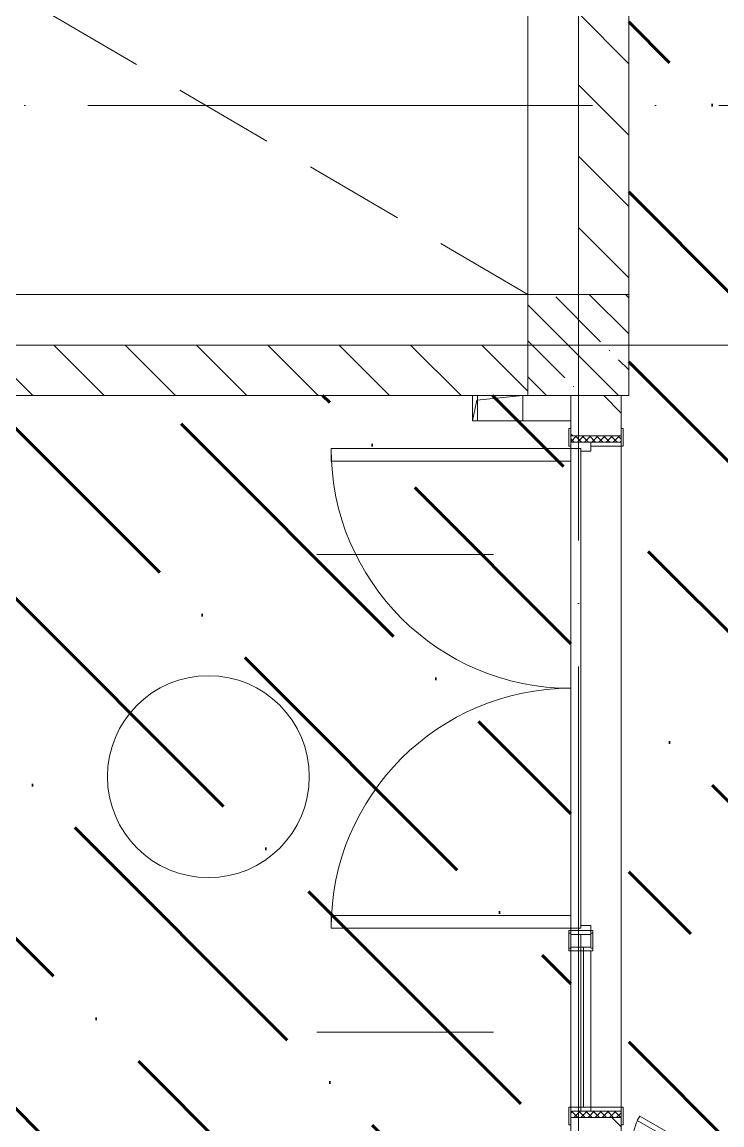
# Model space of a CAD drawing. Header units: millimetres. Extents: x -68946 to 288321, y -402657 to 324925.
# Drawn here: x 134748 to 137522, y -221671 to -217301 of the extents above; entities that cross this region are included whole.
import ezdxf

# ---------------------------------------------------------------- set-up
doc = ezdxf.new("R2010")
doc.units = ezdxf.units.MM
doc.linetypes.add('ADSK_Линия сетки', pattern=[2500, 2000, -250, 0, -250])
doc.linetypes.add('Штриховая', pattern=[600, 400, -200])
for name, color, linetype, lineweight in [('3.4) ПТ-2.15    4 вып', 200, 'Continuous', 60), ('A-DETL-____-OTLN', 250, 'Continuous', 5), ('A-DETL-GENF-OTLN', 250, 'Continuous', 5), ('A-DOOR-____-IDEN', 31, 'Continuous', 9), ('A-DOOR-____-MCUT', 250, 'Continuous', 5), ('A-DOOR-____-OTLN', 250, 'Continuous', 5), ('A-DOOR-FRAM-MCUT', 31, 'Continuous', 5), ('A-DOOR-FRAM-OTLN', 31, 'Continuous', 5), ('A-DOOR-GLAZ-MCUT', 31, 'Continuous', 5), ('A-FLOR-____-OTLN', 192, 'Continuous', 9), ('A-GLAZ-____-OTLN', 250, 'Continuous', 5), ('A-WALL-____-MCUT', 250, 'Continuous', 13), ('A-WALL-____-PATT', 250, 'Continuous', 13), ('I-WALL-____-OTLN', 250, 'Continuous', 9), ('S-COLS-____-IDEN', 171, 'Continuous', 9), ('S-COLS-____-MCUT', 250, 'Continuous', 25), ('S-COLS-____-OTLN', 250, 'Continuous', 9), ('S-GRID-____-OTLN', 250, 'Continuous', 9)]:
    doc.layers.add(name, color=color, linetype=linetype, lineweight=lineweight)
pattern_1 = [(135, (28052.9, -258555.93), (-141.42136, -141.42136), [])]

# ---------------------------------------------------------------- blocks, each defined once
blk = doc.blocks.new('_Wn_-As_OpeningMEP_floor__Rectangular - _Wn_-As_OpeningMEP_floor__Rectangular-35316824-АР1_Маркировочный план 3 этажа секция 2_3')
at = {"layer": 'A-DETL-GENF-OTLN', "lineweight": 5}
for p, q in [((-82.3, 82.3), (100, 100)), ((-100, 0), (-82.3, 82.3))]:
    blk.add_line(p, q, dxfattribs=at)
blk = doc.blocks.new('Дверь_СКБ_2Ст_Фрамуга2 - Н_ВВ-18_2700x2600h_Учебные помещения_Фрамуга справа 60 мин_-42055389-АР1_Маркировочный план 3 этажа секция 2_3')
at = {"layer": 'A-DOOR-____-OTLN'}
h = blk.add_hatch(dxfattribs=at)
h.set_pattern_fill('FP_140', color=256, style=0, pattern_type=2)
h.set_pattern_definition([(135, (951.411, 164.685), (-14.1421, -14.1421), []), (225, (951.411, 164.685), (14.1421, -14.1421), [])])
h.paths.add_polyline_path([(1337.5, -95.3), (1337.5, -100), (1362.5, -100), (1362.5, 100), (1337.5, 100), (1337.5, -21.7)])
at = {"layer": 'A-DOOR-FRAM-OTLN'}
h = blk.add_hatch(dxfattribs=at)
h.set_pattern_fill('FP_141', color=256, style=0, pattern_type=2)
h.set_pattern_definition([(45, (-1171.384, 164.685), (-14.1421, 14.1421), []), (135, (-1171.384, 164.685), (-14.1421, -14.1421), [])])
h.paths.add_polyline_path([(-1337.5, 100), (-1337.5, -100), (-1312.5, -100), (-1312.5, 100)])
at = {"layer": 'A-DOOR-____-MCUT'}
for p, q in [((-587.5, 1050), (-587.5, 100)), ((-537.5, 1050), (-587.5, 1050)), ((-537.5, 100), (-537.5, 1050)), ((1312.5, 1050), (1262.5, 1050)), ((1262.5, 1050), (1262.5, 100)), ((1312.5, 100), (1312.5, 1050)), ((-587.5, 100), (-537.5, 100)), ((1262.5, 100), (1312.5, 100))]:
    blk.add_line(p, q, dxfattribs=at)
at = {"layer": 'A-DOOR-____-OTLN'}
for centre, start, end in [((-587.5, 100), 0, 90), ((1312.5, 100), 90, 180)]:
    blk.add_arc(centre, 950, start, end, dxfattribs=at)
at = {"layer": 'A-DOOR-FRAM-MCUT'}
for p, q in [((-1297.5, 108), (-1367.5, 108)), ((-1367.5, 108), (-1367.5, 100)), ((-1367.5, 100), (-1297.5, 100)), ((-1312.5, 100), (-1337.5, 100)), ((-1337.5, 100), (-1337.5, -100)), ((-1312.5, 100), (-1312.5, 20)), ((-677.5, 100), (-1312.5, 100)), ((-1312.5, -100), (-1312.5, 100)), ((-1297.5, 100), (-1297.5, 108)), ((-1297.5, 100), (-1297.5, 20)), ((-677.5, 100), (-677.5, 108)), ((-677.5, 108), (-607.5, 108)), ((-677.5, 100), (-677.5, 20)), ((-667.5, 108), (-597.5, 108)), ((-667.5, 100), (-667.5, 108)), ((-662.5, 100), (-612.5, 100)), ((-662.5, 100), (-662.5, 20)), ((-612.5, 20), (-612.5, 100)), ((-587.5, 100), (-612.5, 100)), ((-612.5, 100), (-612.5, 20)), ((-607.5, 108), (-607.5, 100)), ((-597.5, 108), (-597.5, 100)), ((-597.5, 100), (-597.5, 20)), ((-587.5, 60), (-587.5, 100)), ((1312.5, 100), (1312.5, 60)), ((1337.5, 100), (1312.5, 100)), ((1392.5, 108), (1322.5, 108)), ((1322.5, 108), (1322.5, 100)), ((1322.5, 100), (1392.5, 100)), ((1337.5, 20), (1337.5, 100)), ((1362.5, 100), (1337.5, 100)), ((1337.5, 100), (1337.5, -100)), ((1362.5, -100), (1362.5, 100)), ((1392.5, 100), (1392.5, 108)), ((-577.5, 60), (-587.5, 60)), ((-577.5, 20), (-577.5, 60)), ((1312.5, 60), (1302.5, 60)), ((1302.5, 60), (1302.5, 20)), ((-1312.5, 20), (-677.5, 20)), ((-1297.5, 20), (-1312.5, 20)), ((-1312.5, 20), (-1312.5, -100)), ((-1297.5, -100), (-1297.5, 20)), ((-677.5, 12), (-677.5, 20)), ((-607.5, 12), (-677.5, 12)), ((-667.5, 20), (-667.5, 12)), ((-667.5, 12), (-597.5, 12)), ((-662.5, 20), (-612.5, 20)), ((-612.5, 20), (-577.5, 20)), ((-607.5, 20), (-607.5, 12)), ((-597.5, 12), (-597.5, 20)), ((1302.5, 20), (1337.5, 20)), ((1337.5, 20), (1322.5, 20)), ((1322.5, 20), (1322.5, -100)), ((1337.5, -100), (1337.5, 20)), ((-1297.5, -100), (-1367.5, -100)), ((-1367.5, -100), (-1367.5, -108)), ((-1367.5, -108), (-1297.5, -108)), ((-1337.5, -100), (-1312.5, -100)), ((-1312.5, -100), (-1297.5, -100)), ((-1297.5, -108), (-1297.5, -100)), ((1322.5, -100), (1337.5, -100)), ((1392.5, -100), (1322.5, -100)), ((1322.5, -100), (1322.5, -108)), ((1322.5, -108), (1392.5, -108)), ((1337.5, -100), (1362.5, -100)), ((1392.5, -108), (1392.5, -100))]:
    blk.add_line(p, q, dxfattribs=at)
at = {"layer": 'A-DOOR-GLAZ-MCUT'}
for p, q in [((-1297.5, 70), (-662.5, 70)), ((-1297.5, 50), (-662.5, 50))]:
    blk.add_line(p, q, dxfattribs=at)
blk = doc.blocks.new('АР_Люк - ЛРС_ВК_300х400_внутренний_RAL 9003-42752860-АР1_Маркировочный план 3 этажа секция 2_3')
at = {"layer": 'A-DOOR-____-OTLN'}
h = blk.add_hatch(dxfattribs=at)
h.set_pattern_fill('FP_144', color=256, style=0, pattern_type=2)
h.set_pattern_definition([(45, (125, 0), (-22.6274, 22.6274), [])])
h.paths.add_polyline_path([(245, -60), (275, -60), (275, 60), (265, 60), (265, 40), (230, 40), (230, 60), (220, 42.7), (190, 60), (20, 60), (20, 57), (-15, 57), (-15, 60), (-25, 60), (-25, -60), (230, -60)])
h.paths.add_polyline_path([(-15, 40), (-15, 55.5), (20, 40)])
at = {"layer": 'A-DETL-GENF-OTLN', "lineweight": 5}
for p, q in [((275, 60), (-25, 60)), ((-25, 60), (-25, -60)), ((275, -60), (275, 60)), ((-25, -60), (275, -60))]:
    blk.add_line(p, q, dxfattribs=at)
at = {"layer": 'A-DOOR-____-MCUT', "lineweight": 5}
for p, q in [((48.1, 165), (38.1, 147.7)), ((38.1, 147.7), (220, 42.7)), ((230, 60), (48.1, 165)), ((20, 60), (-15, 60)), ((-15, 60), (-15, 40)), ((20, 40), (20, 60)), ((220, 42.7), (230, 60)), ((265, 60), (230, 60)), ((230, 60), (230, 40)), ((265, 40), (265, 60)), ((-15, 40), (20, 40)), ((230, 40), (265, 40))]:
    blk.add_line(p, q, dxfattribs=at)
blk.add_arc((230, 60), 210, 150, 180, dxfattribs=at)
at = {"layer": 'A-DOOR-____-OTLN'}
blk.add_line((230, 60), (48.1, 165), dxfattribs=at)
blk = doc.blocks.new('ADSK_Марка_Дверь - Типоразмер_ADSK_Марка-30565456-АР1_Маркировочный план 3 этажа секция 2_3')
at = {"layer": 'A-DOOR-____-IDEN'}
blk.add_circle((0, 0), 4, dxfattribs=at)
blk = doc.blocks.new('ADSK_Марка_НесущаяКолонна - Экземлпляр_ADSK_Марка-38501749-АР2_План фахверков внутренних ограждающих конструкций на отм_ _8_400_ Секция 2_ 3')
at = {"layer": 'S-COLS-____-IDEN'}
blk.add_line((-3.5, 0), (3.5, 0), dxfattribs=at)

msp = doc.modelspace()

# ---------------------------------------------------------------- hatches: boundary and pattern name
at = {"layer": '3.4) ПТ-2.15    4 вып'}
h = msp.add_hatch(dxfattribs=at)
h.set_pattern_fill('ANSI36', color=256, scale=150, angle=90)
h.paths.add_polyline_path([(146752.9057, -213230.9286), (164552.8838, -213230.9286), (164552.8838, -209505.928), (160552.9067, -209505.928), (160552.9067, -206105.926), (157422.885, -206105.926), (157422.885, -209505.928), (137152.9516, -209505.928), (137152.9516, -213230.9286), (137152.9057, -222580.9286), (146752.9057, -222580.9286)])
h = msp.add_hatch(dxfattribs=at)
h.set_pattern_fill('ANSI36', color=256, scale=150, angle=90)
h.paths.add_polyline_path([(136922.9066, -218780.9286), (97552.9057, -218780.9286), (97552.9057, -222580.9286), (118362.9063, -222580.9286), (118362.9063, -222130.9056), (121722.9057, -222130.9056), (121722.9057, -222580.9286), (124552.9057, -222580.9286), (124552.9057, -222130.9883), (129331.7151, -222130.9883), (129331.7151, -222580.9286), (136922.9066, -222580.9286)])
at = {"layer": 'A-WALL-____-PATT', "lineweight": 15}
h = msp.add_hatch(dxfattribs=at)
h.set_pattern_fill('FP_1', color=256, style=0, pattern_type=2)
h.set_pattern_definition(pattern_1)
h.paths.add_polyline_path([(137152.9057, -218380.9286), (137152.9516, -218380.9056), (137152.9057, -213230.9286), (136952.9516, -213230.9286), (136952.9516, -218380.9286)])
h.paths.add_polyline_path([(137152.9516, -212830.9286), (137152.9057, -207080.9286), (136952.9516, -207080.9286), (136952.9516, -212830.9286), (137152.9057, -212830.9286)])
h.paths.add_polyline_path([(137152.9057, -206680.9286), (137152.9516, -206680.9286), (137152.9057, -200230.928), (136952.9516, -200232.0524), (136952.9516, -206680.9286)])
h = msp.add_hatch(dxfattribs=at)
h.set_pattern_fill('FP_1', color=256, style=0, pattern_type=2)
h.set_pattern_definition(pattern_1)
h.paths.add_polyline_path([(136682.5216, -218780.9056), (136752.9057, -218780.9056), (136752.9057, -218580.9056), (133302.9057, -218580.9056), (133302.9057, -218780.9056), (136533.1229, -218780.9056)])
h.paths.add_polyline_path([(127507.9057, -218780.9056), (127507.9057, -218580.9056), (127502.9057, -218580.9056), (127502.9057, -218780.9056)])
h.paths.add_polyline_path([(106609.355, -218780.9056), (109602.9057, -218780.9056), (109602.9057, -218580.9056), (106052.9057, -218580.9056), (106052.9057, -218780.9056), (106442.8826, -218780.9056)])
h = msp.add_hatch(dxfattribs=at)
h.set_pattern_fill('FP_1', color=256, style=0, pattern_type=2)
h.set_pattern_definition(pattern_1)
h.paths.add_polyline_path([(137122.9066, -222580.9286), (137122.9066, -221640.9286), (136922.9066, -221640.9286), (136922.9066, -222580.9286), (137072.9516, -222580.9286)])
h.paths.add_polyline_path([(137122.9066, -218940.9286), (137122.9066, -218780.9286), (136922.9066, -218780.9286), (136922.9066, -218940.9286), (137032.1654, -218940.9286)])
at = {"layer": 'S-COLS-____-OTLN', "lineweight": 5}
h = msp.add_hatch(dxfattribs=at)
h.set_pattern_fill('FP_19', color=256, style=0, pattern_type=2)
h.set_pattern_definition([(135, (28052.9, -258555.93), (-142.5612, -142.5612), []), (135, (28195.47, -258555.93), (-142.5612, -142.5612), [252.016, -50.403, 3.353, -47.05])])
h.paths.add_polyline_path([(136752.9057, -218780.9286), (137152.9057, -218780.9286), (137152.9057, -218380.9286), (136752.9057, -218381.8206), (136752.9057, -218744.684)])

# ---------------------------------------------------------------- linework, layer by layer
at = {"layer": 'A-DETL-____-OTLN', "linetype": 'Штриховая'}
msp.add_line((136752.9516, -218380.9056), (105852.8838, -200230.928), dxfattribs=at)
at = {"layer": 'A-FLOR-____-OTLN', "lineweight": 5}
for p, q in [((136752.9516, -213230.9286), (136752.9516, -218380.9056)), ((136752.9057, -218380.9056), (133302.9057, -218380.9056)), ((136532.9057, -218880.9056), (136532.9057, -218780.9056)), ((136532.9057, -218780.9978), (136732.9057, -218780.9978)), ((136732.9057, -218780.9978), (136732.9057, -218880.9056)), ((136922.9066, -218880.9056), (136532.9057, -218880.9056)), ((136962.9518, -220880.9286), (136962.9518, -219000.9286)), ((136922.9066, -219040.9286), (136922.9066, -220840.9286)), ((136922.9066, -220915.9286), (136922.9066, -221600.9286)), ((136962.9518, -221615.9286), (136962.9518, -220915.9286))]:
    msp.add_line(p, q, dxfattribs=at)
at = {"layer": 'A-WALL-____-MCUT', "color": 7, "lineweight": 15}
for p, q in [((136952.9516, -213230.9286), (136952.9516, -218380.9286)), ((137152.9516, -218380.9286), (137152.9516, -213230.9286)), ((136952.9516, -218380.9286), (137152.9516, -218380.9286)), ((136752.9057, -218580.9056), (133302.9057, -218580.9056)), ((133302.9057, -218780.9056), (136752.9057, -218780.9056)), ((137122.9066, -218780.9286), (136922.9066, -218780.9286)), ((136922.9066, -218780.9286), (136922.9066, -218910.9286)), ((137122.9066, -218910.9286), (137122.9066, -218780.9286)), ((136922.9066, -221670.9286), (136922.9066, -222580.9286)), ((137122.9066, -221740.9286), (137122.9066, -221670.9286))]:
    msp.add_line(p, q, dxfattribs=at)
at = {"layer": 'A-WALL-____-MCUT', "lineweight": 15}
msp.add_line((136752.9057, -218780.9056), (136752.9057, -218580.9056), dxfattribs=at)
at = {"layer": 'I-WALL-____-OTLN', "lineweight": 15}
for p, q in [((136552.9057, -218780.9978), (136552.9057, -218880.9056)), ((137122.9066, -218980.9286), (137122.9066, -221600.9286))]:
    msp.add_line(p, q, dxfattribs=at)
at = {"layer": 'S-COLS-____-MCUT', "lineweight": 5}
for p, q in [((137152.9057, -218380.9286), (136752.9057, -218380.9286)), ((136752.9057, -218380.9286), (136752.9057, -218580.9056)), ((137152.9057, -218780.9286), (137152.9057, -218380.9286)), ((136752.9057, -218780.9286), (137152.9057, -218780.9286))]:
    msp.add_line(p, q, dxfattribs=at)
at = {"layer": 'S-COLS-____-OTLN', "lineweight": 5}
msp.add_line((136752.9057, -218580.9056), (136752.9057, -218780.9286), dxfattribs=at)
at = {"layer": 'S-GRID-____-OTLN', "linetype": 'ADSK_Линия сетки'}
for p, q in [((136952.9057, -197353.9241), (136952.9057, -262294.7685)), ((184510.8783, -217630.9286), (127372.9057, -217630.9286)), ((93236.8325, -218580.9286), (184510.8783, -218580.9286))]:
    msp.add_line(p, q, dxfattribs=at)

# ---------------------------------------------------------------- block references
at = {"layer": 'A-DOOR-____-IDEN', "xscale": 99.99999999999993, "yscale": 99.99999999999993, "zscale": 99.99999999999993}
msp.add_blockref('ADSK_Марка_Дверь - Типоразмер_ADSK_Марка-30565456-АР1_Маркировочный план 3 этажа секция 2_3', (135486.4767, -220290.9286), dxfattribs=at)
at = {"layer": 'A-DOOR-____-OTLN', "rotation": 90}
msp.add_blockref('Дверь_СКБ_2Ст_Фрамуга2 - Н_ВВ-18_2700x2600h_Учебные помещения_Фрамуга справа 60 мин_-42055389-АР1_Маркировочный план 3 этажа секция 2_3', (137022.9066, -220303.4286), dxfattribs=at)
at = {"layer": 'A-DOOR-____-OTLN'}
msp.add_blockref('АР_Люк - ЛРС_ВК_300х400_внутренний_RAL 9003-42752860-АР1_Маркировочный план 3 этажа секция 2_3', (137147.9516, -221800.9286), dxfattribs=at)
at = {"layer": 'A-GLAZ-____-OTLN'}
msp.add_blockref('_Wn_-As_OpeningMEP_floor__Rectangular - _Wn_-As_OpeningMEP_floor__Rectangular-35316824-АР1_Маркировочный план 3 этажа секция 2_3', (136632.9057, -218880.9517), dxfattribs=at)
at = {"layer": 'S-COLS-____-IDEN', "xscale": 99.99999999999993, "yscale": 99.99999999999993, "zscale": 99.99999999999993}
for p in [(136266.7404, -219410.3853), (136266.7404, -221303.256)]:
    msp.add_blockref('ADSK_Марка_НесущаяКолонна - Экземлпляр_ADSK_Марка-38501749-АР2_План фахверков внутренних ограждающих конструкций на отм_ _8_400_ Секция 2_ 3', p, dxfattribs=at)

doc.saveas('drawing.dxf')
